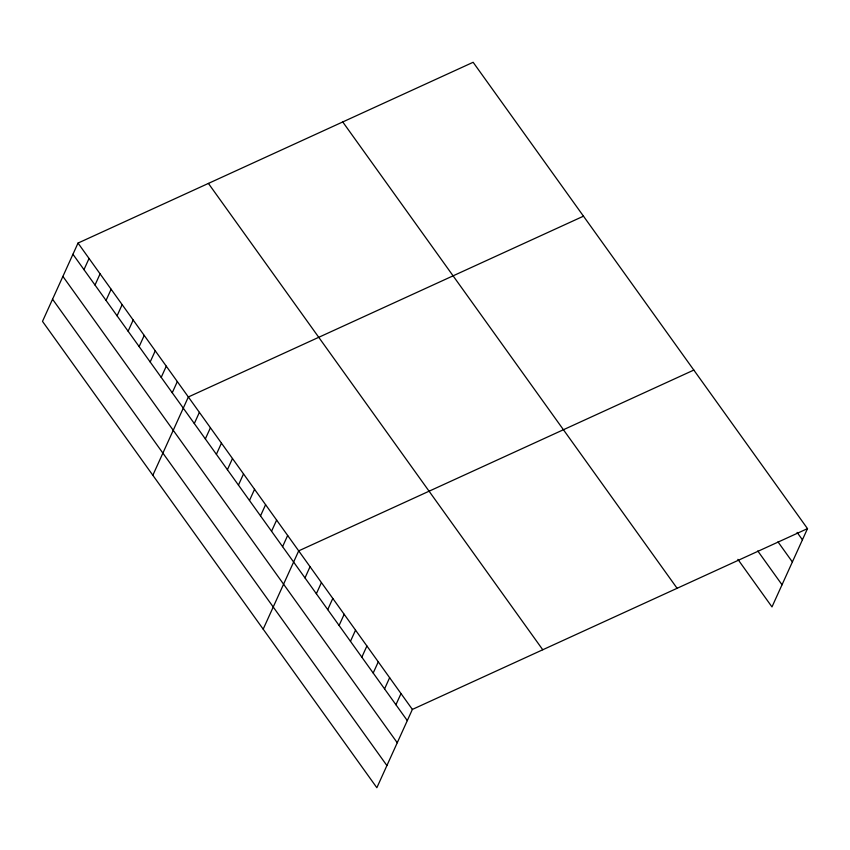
<?xml version="1.0" encoding="UTF-8"?>
<svg xmlns="http://www.w3.org/2000/svg" width="850" height="850" viewBox="0 0 850 850"><rect width="100%" height="100%" fill="white"/><g stroke="black" fill="none" stroke-linecap="round" stroke-linejoin="round"><path stroke-width="1.27" d="M78.019 243.079L42.5 321.374L376.858 787.716L412.377 709.421L807.5 528.626L473.142 62.284L78.019 243.079L412.377 709.421M83.98 269.652L89.048 258.464M95.009 285.037L100.088 273.859M106.048 300.422L111.116 289.244M117.077 315.817L122.156 304.629M128.116 331.203L133.184 320.025M139.145 346.598L144.224 335.41M150.184 361.983L155.252 350.806M161.213 377.368L166.281 366.191M172.252 392.764L177.321 381.576M152.841 475.267L188.349 396.971L583.482 216.176M194.31 423.544L199.389 412.356M205.349 438.929L210.417 427.752M216.378 454.314L221.457 443.137M227.417 469.71L232.486 458.522M238.446 485.095L243.525 473.918M249.486 500.491L254.554 489.303M260.514 515.876L265.593 504.698M271.554 531.271L276.622 520.083M282.582 546.656L287.661 535.468M263.181 629.159L298.69 550.864L693.823 370.069M304.991 577.904L310.059 566.716M316.359 593.757L321.428 582.569M327.728 609.609L332.796 598.432M339.097 625.472L344.165 614.284M350.466 641.325L355.534 630.137M361.824 657.178L366.902 646M373.192 673.03L378.271 661.852M384.561 688.893L389.64 677.705M395.93 704.746L401.009 693.568M807.5 528.626L771.981 606.921L737.885 559.353M797.119 532.408L802.432 539.814M777.984 541.875L792.381 561.956M757.775 550.949L782.032 584.779M342.752 121.943L677.11 588.296M208.409 183.419L542.767 649.761M72.941 254.256L407.299 720.598M62.9 276.409L397.258 742.751M52.551 299.221L386.909 765.563"/></g></svg>
